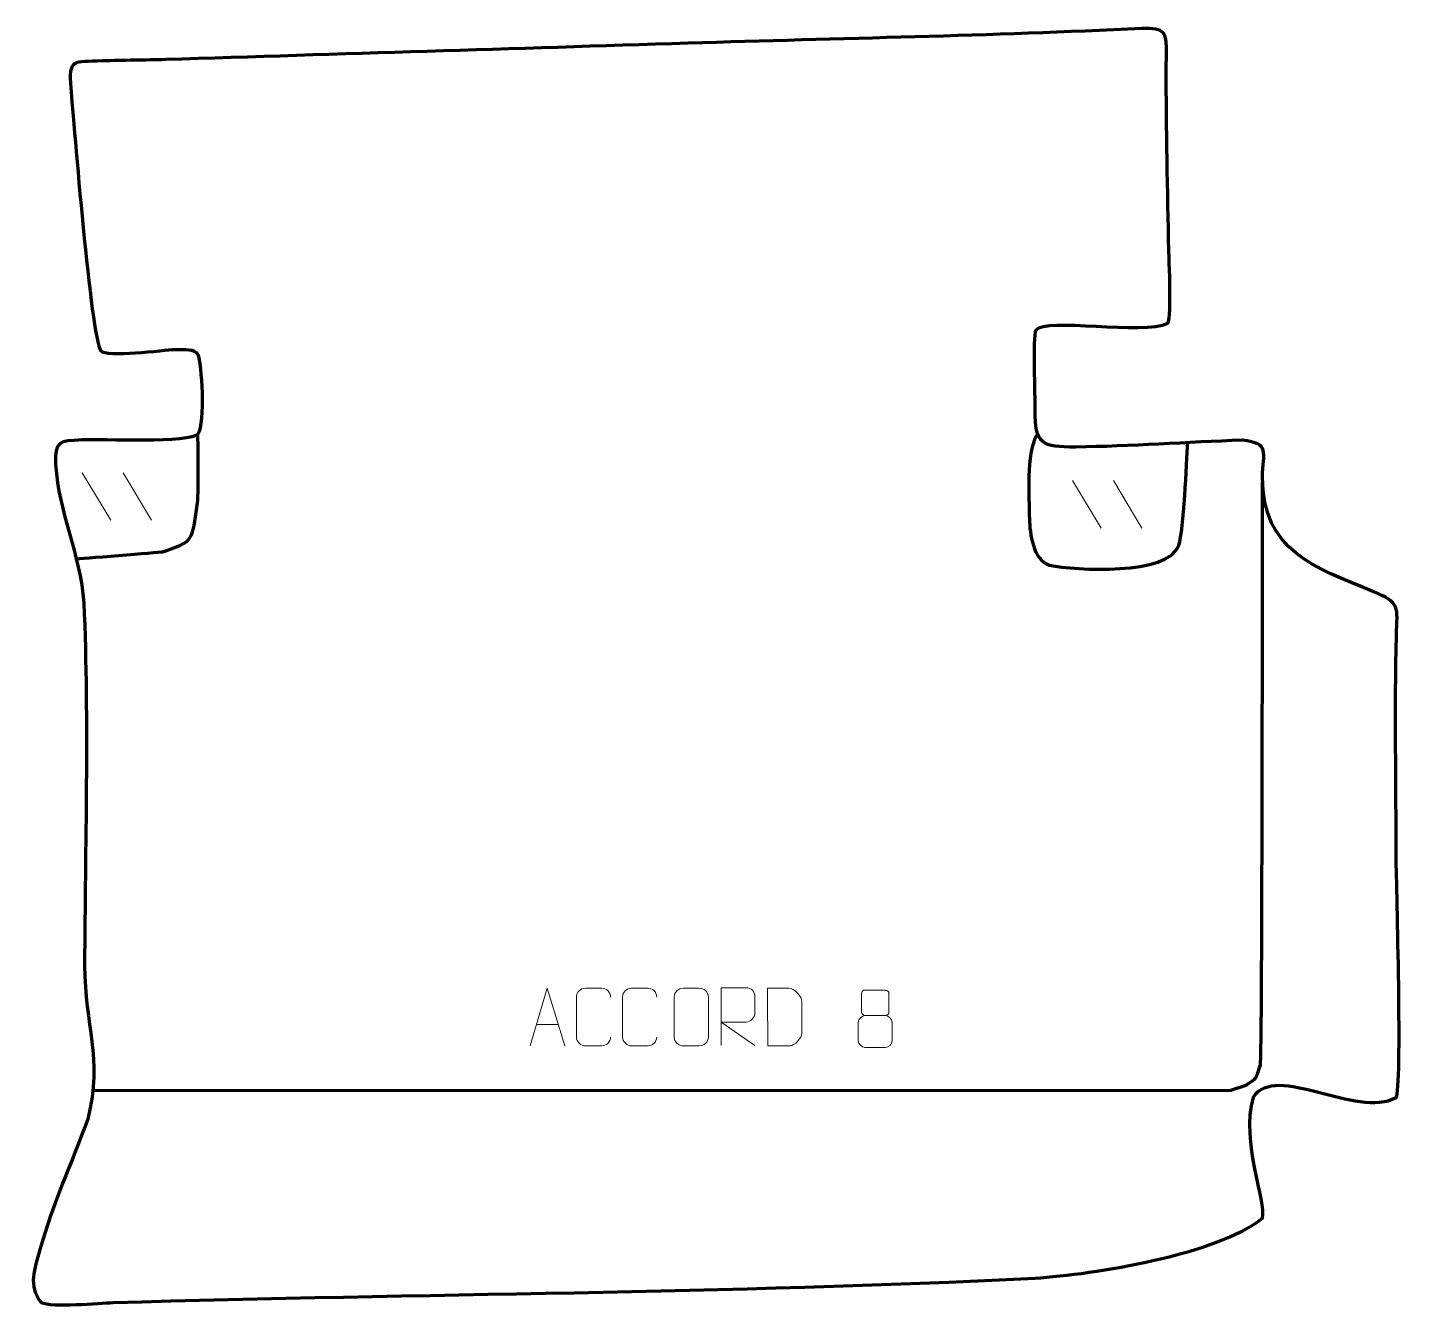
# Model space of a CAD drawing. Header units: millimetres. Extents: x -596 to 0, y 37 to 592.
import ezdxf

# ---------------------------------------------------------------- set-up
doc = ezdxf.new("R2010")
doc.units = ezdxf.units.MM
doc.header["$MEASUREMENT"] = 0
doc.layers.add('layer 2', color=7, linetype='Continuous')
doc.layers.add('layer 3', color=7, linetype='Continuous')

msp = doc.modelspace()

# ---------------------------------------------------------------- linework, layer by layer
at = {"layer": 'layer 2', "color": 142, "lineweight": 158}
for points, knots in [([(-574.558, 361.612), (-574.558, 361.612), (-538.3062, 364.5729), (-537.2479, 364.7052), (-537.2479, 364.7052), (-536.1896, 364.8375), (-530.7656, 366.9543), (-529.4427, 367.6157), (-529.4427, 367.6157), (-528.1198, 368.2771), (-526.1354, 368.9386), (-524.8125, 371.7167), (-524.8125, 371.7167), (-523.4896, 374.4948), (-522.6959, 380.8448), (-522.0344, 385.8719), (-522.0344, 385.8719), (-521.3729, 390.899), (-521.8456, 415.7493), (-521.8456, 415.7493)], [0, 0, 0, 0, 0.16666667, 0.16666667, 0.16666667, 0.16666667, 0.33333333, 0.33333333, 0.33333333, 0.33333333, 0.5, 0.5, 0.5, 0.5, 0.66666667, 0.66666667, 0.66666667, 0.66666667, 1, 1, 1, 1]), ([(-158.2974, 415.1746), (-162.7067, 406.4215), (-161.5258, 389.0657), (-161.3271, 378.8778), (-161.3271, 378.8778), (-161.2048, 372.6055), (-159.7487, 361.1173), (-152.6397, 358.9359), (-152.6397, 358.9359), (-141.4872, 356.6205), (-100.9802, 354.2929), (-96.5665, 367.4787), (-96.5665, 367.4787), (-94.2554, 374.3829), (-93.2196, 402.9168), (-92.6953, 412.0248)], [0, 0, 0, 0, 0.2, 0.2, 0.2, 0.2, 0.4, 0.4, 0.4, 0.4, 0.6, 0.6, 0.6, 0.6, 1, 1, 1, 1]), ([(-567.41, 131.2034), (-567.41, 131.2034), (-74.03, 131.3424), (-74.03, 131.3424), (-74.03, 131.3424), (-74.03, 131.3424), (-67.4154, 133.5), (-67.4154, 133.5), (-67.4154, 133.5), (-67.4154, 133.5), (-63.5788, 135.8404), (-63.0497, 136.8987), (-63.0497, 136.8987), (-62.5206, 137.957), (-62.1238, 139.28), (-61.1977, 142.1904), (-61.1977, 142.1904), (-60.2716, 145.1008), (-60.2815, 394.8719), (-60.2815, 394.8719)], [0, 0, 0, 0, 0.16666667, 0.16666667, 0.16666667, 0.16666667, 0.33333333, 0.33333333, 0.33333333, 0.33333333, 0.5, 0.5, 0.5, 0.5, 0.66666667, 0.66666667, 0.66666667, 0.66666667, 1, 1, 1, 1])]:
    msp.add_open_spline(points, degree=3, knots=knots, dxfattribs=at)
at = {"layer": 'layer 3', "color": 242, "lineweight": 158}
msp.add_open_spline([(-535.7077, 578.0485), (-460.2199, 580.4085), (-384.732, 582.764), (-309.2442, 585.1218), (-309.2442, 585.1218), (-243.8135, 587.1652), (-177.9291, 588.401), (-112.5774, 591.4664), (-112.5774, 591.4664), (-102.1385, 591.956), (-101.8234, 589.8593), (-101.9356, 579.7289), (-101.9356, 579.7289), (-102.227, 553.4295), (-101.3747, 526.1626), (-101.0106, 499.7688), (-101.0106, 499.7688), (-100.9349, 494.7541), (-99.5194, 466.4957), (-101.31, 463.7823), (-101.31, 463.7823), (-111.8147, 458.5493), (-154.7219, 466.441), (-158.3788, 460.9216), (-158.3788, 460.9216), (-159.8717, 457.167), (-158.7083, 432.7843), (-158.8217, 426.0116), (-158.8217, 426.0116), (-159.0626, 411.6113), (-155.9233, 409.9371), (-141.2681, 410.0992), (-141.2681, 410.0992), (-117.3899, 410.3632), (-93.0019, 412.2892), (-69.0521, 413.0438), (-69.0521, 413.0438), (-56.5543, 411.6776), (-60.1761, 407.9887), (-60.3224, 396.9684), (-60.3224, 396.9684), (-60.2074, 365.1095), (-37.7487, 357.8932), (-12.463, 347.5403), (-12.463, 347.5403), (-0.317, 342.5673), (-1.8471, 341.066), (-2.1814, 328.3346), (-2.1814, 328.3346), (-3.0168, 296.5181), (-2.3193, 263.8545), (-2.3312, 231.9438), (-2.3312, 231.9438), (-2.156, 219.3386), (0.4235, 131.9418), (-2.3454, 128.136), (-2.3454, 128.136), (-19.4618, 118.8172), (-54.5083, 143.7116), (-64.2491, 128.2508), (-64.2491, 128.2508), (-69.7475, 108.511), (-58.3339, 82.8918), (-60.2785, 75.7982), (-60.2785, 75.7982), (-79.6243, 60.2166), (-133.4503, 51.4122), (-158.7932, 49.8663), (-158.7932, 49.8663), (-292.0103, 43.1456), (-425.3558, 43.2747), (-558.6455, 39.2497), (-558.6455, 39.2497), (-564.477, 39.0736), (-585.1944, 37.1237), (-589.7451, 39.288), (-589.7451, 39.288), (-595.7276, 46.5731), (-592.6599, 53.7259), (-590.3873, 62.2197), (-590.3873, 62.2197), (-584.6526, 82.353), (-576.687, 99.4731), (-569.5755, 118.8266), (-569.5755, 118.8266), (-563.0145, 145.8206), (-570.9481, 159.1729), (-570.9833, 185.3626), (-570.9833, 185.3626), (-570.7562, 237.2427), (-569.1279, 290.8424), (-571.2924, 342.5443), (-571.2924, 342.5443), (-572.8581, 363.9723), (-582.2794, 381.257), (-583.5334, 402.6422), (-583.5334, 402.6422), (-583.9841, 412.7998), (-582.2331, 412.6571), (-571.9656, 413.1691), (-571.9656, 413.1691), (-564.2338, 413.5546), (-524.6626, 411.6589), (-521.8456, 415.7493), (-521.8456, 415.7493), (-518.5982, 420.4646), (-520.3011, 446.8117), (-521.9468, 450.234), (-521.9468, 450.234), (-523.2134, 452.8681), (-527.7282, 452.3524), (-531.6946, 452.4016), (-531.6946, 452.4016), (-536.6633, 452.2595), (-561.7257, 448.6971), (-564.0391, 451.9372), (-564.0391, 451.9372), (-568.1996, 457.764), (-575.6772, 550.5447), (-576.9584, 565.7006), (-576.9584, 565.7006), (-578.0413, 578.3705), (-576.1034, 576.9982), (-563.1758, 577.4602), (-563.1758, 577.4602), (-554.0236, 577.7873), (-544.8636, 577.7835), (-535.7077, 578.0485)], degree=3, knots=[0, 0, 0, 0, 0.03030303, 0.03030303, 0.03030303, 0.03030303, 0.06060606, 0.06060606, 0.06060606, 0.06060606, 0.09090909, 0.09090909, 0.09090909, 0.09090909, 0.12121212, 0.12121212, 0.12121212, 0.12121212, 0.15151515, 0.15151515, 0.15151515, 0.15151515, 0.18181818, 0.18181818, 0.18181818, 0.18181818, 0.21212121, 0.21212121, 0.21212121, 0.21212121, 0.24242424, 0.24242424, 0.24242424, 0.24242424, 0.27272727, 0.27272727, 0.27272727, 0.27272727, 0.3030303, 0.3030303, 0.3030303, 0.3030303, 0.33333333, 0.33333333, 0.33333333, 0.33333333, 0.36363636, 0.36363636, 0.36363636, 0.36363636, 0.39393939, 0.39393939, 0.39393939, 0.39393939, 0.42424242, 0.42424242, 0.42424242, 0.42424242, 0.45454545, 0.45454545, 0.45454545, 0.45454545, 0.48484848, 0.48484848, 0.48484848, 0.48484848, 0.51515152, 0.51515152, 0.51515152, 0.51515152, 0.54545455, 0.54545455, 0.54545455, 0.54545455, 0.57575758, 0.57575758, 0.57575758, 0.57575758, 0.60606061, 0.60606061, 0.60606061, 0.60606061, 0.63636364, 0.63636364, 0.63636364, 0.63636364, 0.66666667, 0.66666667, 0.66666667, 0.66666667, 0.6969697, 0.6969697, 0.6969697, 0.6969697, 0.72727273, 0.72727273, 0.72727273, 0.72727273, 0.75757576, 0.75757576, 0.75757576, 0.75757576, 0.78787879, 0.78787879, 0.78787879, 0.78787879, 0.81818182, 0.81818182, 0.81818182, 0.81818182, 0.84848485, 0.84848485, 0.84848485, 0.84848485, 0.87878788, 0.87878788, 0.87878788, 0.87878788, 0.90909091, 0.90909091, 0.90909091, 0.90909091, 0.93939394, 0.93939394, 0.93939394, 0.93939394, 1, 1, 1, 1], dxfattribs=at)
at = {"layer": 'layer 3', "color": 250, "lineweight": 9}
for points in [[(-572.0319, 398.9528), (-572.0319, 398.9528), (-559.6676, 378.4085), (-559.6676, 378.4085)], [(-554.302, 398.9528), (-554.302, 398.9528), (-541.9377, 378.4085), (-541.9377, 378.4085)], [(-142.6292, 395.5391), (-142.6292, 395.5391), (-130.2649, 374.9948), (-130.2649, 374.9948)], [(-124.8993, 395.5391), (-124.8993, 395.5391), (-112.535, 374.9948), (-112.535, 374.9948)], [(-375.0121, 159.812), (-375.0121, 159.812), (-365.5164, 159.812), (-365.5164, 159.812)]]:
    msp.add_open_spline(points, degree=3, dxfattribs=at)
for points, knots in [([(-377.7347, 150.5626), (-377.7347, 150.5626), (-370.3637, 175.5161), (-370.3637, 175.5161), (-370.3637, 175.5161), (-370.3637, 175.5161), (-362.7938, 150.5626), (-362.7938, 150.5626)], [0, 0, 0, 0, 0.33333333, 0.33333333, 0.33333333, 0.33333333, 1, 1, 1, 1]), ([(-342.8964, 154.3733), (-343.0362, 152.0499), (-344.7134, 150.5703), (-346.8611, 150.5595), (-346.8611, 150.5595), (-349.193, 150.5599), (-351.5249, 150.5599), (-353.8564, 150.5595), (-353.8564, 150.5595), (-355.7814, 150.4541), (-357.7535, 152.3386), (-357.7423, 154.3559), (-357.7423, 154.3559), (-357.7419, 160.126), (-357.7419, 165.8957), (-357.7423, 171.665), (-357.7423, 171.665), (-357.7381, 173.8031), (-355.9914, 175.5223), (-353.839, 175.5088), (-353.839, 175.5088), (-351.5133, 175.5088), (-349.1872, 175.5088), (-346.8611, 175.5088), (-346.8611, 175.5088), (-344.9145, 175.5443), (-342.9231, 174.0528), (-342.8964, 171.6152)], [0, 0, 0, 0, 0.125, 0.125, 0.125, 0.125, 0.25, 0.25, 0.25, 0.25, 0.375, 0.375, 0.375, 0.375, 0.5, 0.5, 0.5, 0.5, 0.625, 0.625, 0.625, 0.625, 0.75, 0.75, 0.75, 0.75, 1, 1, 1, 1]), ([(-322.8964, 154.3733), (-323.0362, 152.0499), (-324.7134, 150.5703), (-326.8611, 150.5595), (-326.8611, 150.5595), (-329.193, 150.5599), (-331.5249, 150.5599), (-333.8564, 150.5595), (-333.8564, 150.5595), (-335.7814, 150.4541), (-337.7535, 152.3386), (-337.7423, 154.3559), (-337.7423, 154.3559), (-337.7419, 160.126), (-337.7419, 165.8957), (-337.7423, 171.665), (-337.7423, 171.665), (-337.7381, 173.8031), (-335.9914, 175.5223), (-333.839, 175.5088), (-333.839, 175.5088), (-331.5133, 175.5088), (-329.1872, 175.5088), (-326.8611, 175.5088), (-326.8611, 175.5088), (-324.9145, 175.5443), (-322.9231, 174.0528), (-322.8964, 171.6152)], [0, 0, 0, 0, 0.125, 0.125, 0.125, 0.125, 0.25, 0.25, 0.25, 0.25, 0.375, 0.375, 0.375, 0.375, 0.5, 0.5, 0.5, 0.5, 0.625, 0.625, 0.625, 0.625, 0.75, 0.75, 0.75, 0.75, 1, 1, 1, 1]), ([(-311.4533, 175.5083), (-309.1276, 175.5083), (-306.8015, 175.5083), (-304.4754, 175.5083), (-304.4754, 175.5083), (-302.5288, 175.5439), (-300.5374, 174.0523), (-300.5107, 171.6147), (-300.5107, 171.6147), (-300.5111, 165.8678), (-300.5111, 160.1205), (-300.5107, 154.3728), (-300.5107, 154.3728), (-300.6505, 152.0494), (-302.3277, 150.5698), (-304.4754, 150.559), (-304.4754, 150.559), (-306.8073, 150.5594), (-309.1392, 150.5594), (-311.4707, 150.559), (-311.4707, 150.559), (-313.3957, 150.4536), (-315.3678, 152.3381), (-315.3566, 154.3554), (-315.3566, 154.3554), (-315.3563, 160.1255), (-315.3563, 165.8952), (-315.3566, 171.6645), (-315.3566, 171.6645), (-315.3524, 173.8026), (-313.6057, 175.5218), (-311.4533, 175.5083)], [0, 0, 0, 0, 0.11111111, 0.11111111, 0.11111111, 0.11111111, 0.22222222, 0.22222222, 0.22222222, 0.22222222, 0.33333333, 0.33333333, 0.33333333, 0.33333333, 0.44444444, 0.44444444, 0.44444444, 0.44444444, 0.55555556, 0.55555556, 0.55555556, 0.55555556, 0.66666667, 0.66666667, 0.66666667, 0.66666667, 0.77777778, 0.77777778, 0.77777778, 0.77777778, 1, 1, 1, 1]), ([(-295.0189, 150.7467), (-295.0189, 150.7467), (-295.0189, 175.7002), (-295.0189, 175.7002), (-295.0189, 175.7002), (-291.4241, 175.7002), (-287.8286, 175.7002), (-284.2334, 175.7002), (-284.2334, 175.7002), (-281.9081, 175.6625), (-280.3508, 174.1725), (-280.3549, 171.8061), (-280.3549, 171.8061), (-280.3553, 169.7706), (-280.3553, 166.7112), (-280.3549, 164.6752), (-280.3549, 164.6752), (-280.3614, 162.7997), (-282.1737, 160.8579), (-284.1832, 160.8388), (-284.1832, 160.8388), (-284.1832, 160.8388), (-295.0189, 160.8388), (-295.0189, 160.8388), (-295.0189, 160.8388), (-295.0189, 160.8388), (-280.3642, 150.7467), (-280.3642, 150.7467)], [0, 0, 0, 0, 0.125, 0.125, 0.125, 0.125, 0.25, 0.25, 0.25, 0.25, 0.375, 0.375, 0.375, 0.375, 0.5, 0.5, 0.5, 0.5, 0.625, 0.625, 0.625, 0.625, 0.75, 0.75, 0.75, 0.75, 1, 1, 1, 1]), ([(-274.7923, 150.5854), (-272.4605, 150.5858), (-267.5103, 150.5618), (-265.1788, 150.5615), (-265.1788, 150.5615), (-263.2538, 150.4561), (-259.9352, 153.9977), (-259.9464, 156.015), (-259.9464, 156.015), (-259.9468, 161.7851), (-259.9468, 163.9548), (-259.9464, 169.7241), (-259.9464, 169.7241), (-259.9507, 171.8622), (-263.3252, 175.5223), (-265.4776, 175.5088), (-265.4776, 175.5088), (-267.8033, 175.5088), (-272.5276, 175.5088), (-274.8537, 175.5088), (-274.8537, 175.5088), (-274.8533, 169.7619), (-274.792, 156.3327), (-274.7923, 150.5854)], [0, 0, 0, 0, 0.14285714, 0.14285714, 0.14285714, 0.14285714, 0.28571429, 0.28571429, 0.28571429, 0.28571429, 0.42857143, 0.42857143, 0.42857143, 0.42857143, 0.57142857, 0.57142857, 0.57142857, 0.57142857, 0.71428571, 0.71428571, 0.71428571, 0.71428571, 1, 1, 1, 1]), ([(-234.1711, 173.2608), (-234.1711, 171.0478), (-234.1711, 167.3655), (-234.1711, 165.1522), (-234.1711, 165.1522), (-234.1561, 164.6448), (-233.3487, 163.7134), (-232.6486, 163.7146), (-232.6486, 163.7146), (-229.6787, 163.7148), (-226.7085, 163.6299), (-223.7381, 163.6296), (-223.7381, 163.6296), (-222.941, 163.6338), (-222.2203, 164.4241), (-222.2229, 165.1448), (-222.2229, 165.1448), (-222.2232, 167.3608), (-222.2232, 171.0455), (-222.2229, 173.2608), (-222.2229, 173.2608), (-222.2414, 173.9716), (-222.8528, 174.732), (-223.6867, 174.7246), (-223.6867, 174.7246), (-226.7038, 174.7243), (-229.7207, 174.7243), (-232.7373, 174.7246), (-232.7373, 174.7246), (-233.3637, 174.7322), (-234.1878, 174.0212), (-234.1711, 173.2608)], [0, 0, 0, 0, 0.11111111, 0.11111111, 0.11111111, 0.11111111, 0.22222222, 0.22222222, 0.22222222, 0.22222222, 0.33333333, 0.33333333, 0.33333333, 0.33333333, 0.44444444, 0.44444444, 0.44444444, 0.44444444, 0.55555556, 0.55555556, 0.55555556, 0.55555556, 0.66666667, 0.66666667, 0.66666667, 0.66666667, 0.77777778, 0.77777778, 0.77777778, 0.77777778, 1, 1, 1, 1]), ([(-235.6299, 160.7426), (-235.6299, 157.5718), (-235.6299, 155.8697), (-235.6299, 152.6983), (-235.6299, 152.6983), (-235.6384, 151.4764), (-233.9405, 149.7837), (-232.6879, 149.7752), (-232.6879, 149.7752), (-229.7048, 149.7755), (-226.7215, 149.7755), (-223.7381, 149.7752), (-223.7381, 149.7752), (-222.4148, 149.7869), (-220.7944, 151.4085), (-220.8055, 152.7077), (-220.8055, 152.7077), (-220.8058, 155.8759), (-220.8058, 157.5747), (-220.8055, 160.7426), (-220.8055, 160.7426), (-220.8752, 162.123), (-222.453, 163.7016), (-223.7584, 163.6955), (-223.7584, 163.6955), (-226.735, 163.6952), (-229.7116, 163.6952), (-232.6879, 163.6955), (-232.6879, 163.6955), (-233.7674, 163.7019), (-235.6137, 162.123), (-235.6299, 160.7426)], [0, 0, 0, 0, 0.11111111, 0.11111111, 0.11111111, 0.11111111, 0.22222222, 0.22222222, 0.22222222, 0.22222222, 0.33333333, 0.33333333, 0.33333333, 0.33333333, 0.44444444, 0.44444444, 0.44444444, 0.44444444, 0.55555556, 0.55555556, 0.55555556, 0.55555556, 0.66666667, 0.66666667, 0.66666667, 0.66666667, 0.77777778, 0.77777778, 0.77777778, 0.77777778, 1, 1, 1, 1])]:
    msp.add_open_spline(points, degree=3, knots=knots, dxfattribs=at)

doc.saveas('drawing.dxf')
